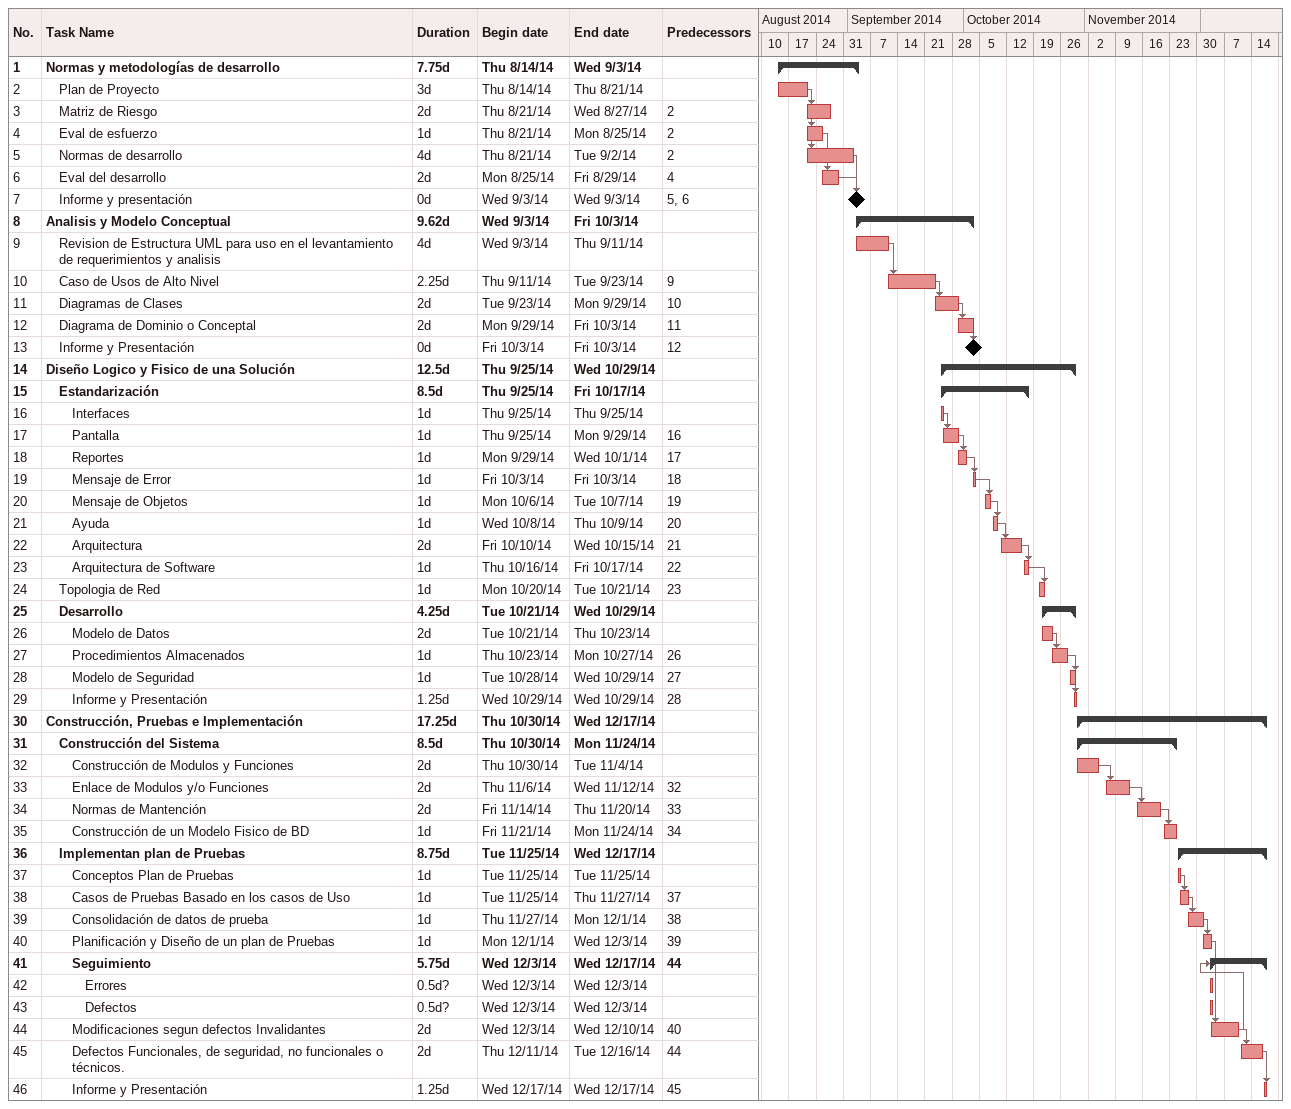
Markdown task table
| ID | Level | Task | Duration | Start | Finish | Predecessors |
|---|---|---|---|---|---|---|
| 1 | 1 | **Normas y metodologías de desarrollo** | 7.75d | 2014-08-14 | 2014-09-03 |  |
| 2 | 2 | Plan de Proyecto | 3d | 2014-08-14 | 2014-08-21 |  |
| 3 | 2 | Matriz de Riesgo | 2d | 2014-08-21 | 2014-08-27 | 2 |
| 4 | 2 | Eval de esfuerzo | 1d | 2014-08-21 | 2014-08-25 | 2 |
| 5 | 2 | Normas de desarrollo | 4d | 2014-08-21 | 2014-09-02 | 2 |
| 6 | 2 | Eval del desarrollo | 2d | 2014-08-25 | 2014-08-29 | 4 |
| 7 | 2 | Informe y presentación | 0d | 2014-09-03 | 2014-09-03 | 5, 6 |
| 8 | 1 | **Analisis y Modelo Conceptual** | 9.62d | 2014-09-03 | 2014-10-03 |  |
| 9 | 2 | Revision de Estructura UML para uso en el levantamiento de requerimientos y analisis | 4d | 2014-09-03 | 2014-09-11 |  |
| 10 | 2 | Caso de Usos de Alto Nivel | 2.25d | 2014-09-11 | 2014-09-23 | 9 |
| 11 | 2 | Diagramas de Clases | 2d | 2014-09-23 | 2014-09-29 | 10 |
| 12 | 2 | Diagrama de Dominio o Conceptal | 2d | 2014-09-29 | 2014-10-03 | 11 |
| 13 | 2 | Informe y Presentación | 0d | 2014-10-03 | 2014-10-03 | 12 |
| 14 | 1 | **Diseño Logico y Fisico de una Solución** | 12.5d | 2014-09-25 | 2014-10-29 |  |
| 15 | 2 | **Estandarización** | 8.5d | 2014-09-25 | 2014-10-17 |  |
| 16 | 3 | Interfaces | 1d | 2014-09-25 | 2014-09-25 |  |
| 17 | 3 | Pantalla | 1d | 2014-09-25 | 2014-09-29 | 16 |
| 18 | 3 | Reportes | 1d | 2014-09-29 | 2014-10-01 | 17 |
| 19 | 3 | Mensaje de Error | 1d | 2014-10-03 | 2014-10-03 | 18 |
| 20 | 3 | Mensaje de Objetos | 1d | 2014-10-06 | 2014-10-07 | 19 |
| 21 | 3 | Ayuda | 1d | 2014-10-08 | 2014-10-09 | 20 |
| 22 | 3 | Arquitectura | 2d | 2014-10-10 | 2014-10-15 | 21 |
| 23 | 3 | Arquitectura de Software | 1d | 2014-10-16 | 2014-10-17 | 22 |
| 24 | 2 | Topologia de Red | 1d | 2014-10-20 | 2014-10-21 | 23 |
| 25 | 2 | **Desarrollo** | 4.25d | 2014-10-21 | 2014-10-29 |  |
| 26 | 3 | Modelo de Datos | 2d | 2014-10-21 | 2014-10-23 |  |
| 27 | 3 | Procedimientos Almacenados | 1d | 2014-10-23 | 2014-10-27 | 26 |
| 28 | 3 | Modelo de Seguridad | 1d | 2014-10-28 | 2014-10-29 | 27 |
| 29 | 3 | Informe y Presentación | 1.25d | 2014-10-29 | 2014-10-29 | 28 |
| 30 | 1 | **Construcción, Pruebas e Implementación** | 17.25d | 2014-10-30 | 2014-12-17 |  |
| 31 | 2 | **Construcción del Sistema** | 8.5d | 2014-10-30 | 2014-11-24 |  |
| 32 | 3 | Construcción de Modulos y Funciones | 2d | 2014-10-30 | 2014-11-04 |  |
| 33 | 3 | Enlace de Modulos y/o Funciones | 2d | 2014-11-06 | 2014-11-12 | 32 |
| 34 | 3 | Normas de Mantención | 2d | 2014-11-14 | 2014-11-20 | 33 |
| 35 | 3 | Construcción de un Modelo Fisico de BD | 1d | 2014-11-21 | 2014-11-24 | 34 |
| 36 | 2 | **Implementan plan de Pruebas** | 8.75d | 2014-11-25 | 2014-12-17 |  |
| 37 | 3 | Conceptos Plan de Pruebas | 1d | 2014-11-25 | 2014-11-25 |  |
| 38 | 3 | Casos de Pruebas Basado en los casos de Uso | 1d | 2014-11-25 | 2014-11-27 | 37 |
| 39 | 3 | Consolidación de datos de prueba | 1d | 2014-11-27 | 2014-12-01 | 38 |
| 40 | 3 | Planificación y Diseño de un plan de Pruebas | 1d | 2014-12-01 | 2014-12-03 | 39 |
| 41 | 3 | **Seguimiento** | 5.75d | 2014-12-03 | 2014-12-17 | 44 |
| 42 | 4 | Errores | 0.5d? | 2014-12-03 | 2014-12-03 |  |
| 43 | 4 | Defectos | 0.5d? | 2014-12-03 | 2014-12-03 |  |
| 44 | 3 | Modificaciones segun defectos Invalidantes | 2d | 2014-12-03 | 2014-12-10 | 40 |
| 45 | 3 | Defectos Funcionales, de seguridad, no funcionales o técnicos. | 2d | 2014-12-11 | 2014-12-16 | 44 |
| 46 | 3 | Informe y Presentación | 1.25d | 2014-12-17 | 2014-12-17 | 45 |
